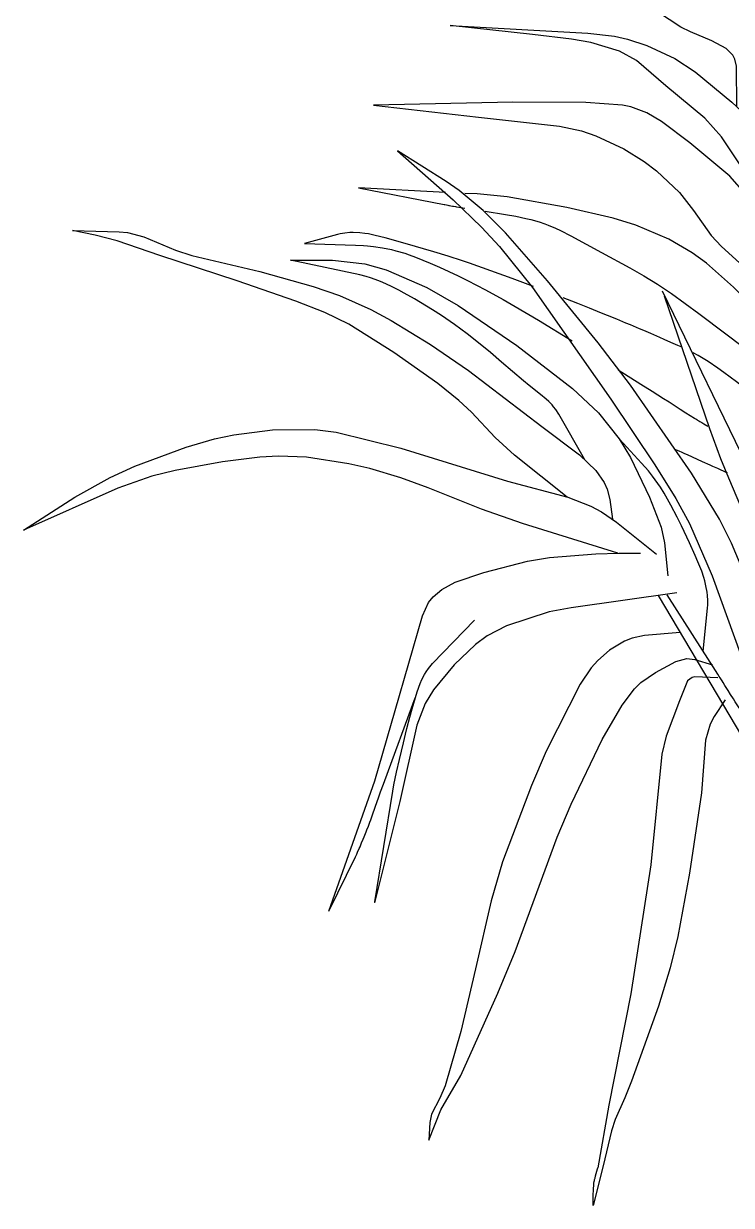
# Model space of a CAD drawing. Extents: x -537 to 919, y -2 to 1885.
# Drawn here: x -537 to -95, y 716 to 1455 of the extents above; entities that cross this region are included whole.
import ezdxf

# ---------------------------------------------------------------- set-up
doc = ezdxf.new("R2010")
doc.units = 0
doc.layers.get('0').update_dxf_attribs({"linetype": 'CONTINUOUS'})

msp = doc.modelspace()

# ---------------------------------------------------------------- linework, layer by layer
at = {"linetype": 'CONTINUOUS'}
for points in [[(-91.78, 1402.9), (-92.11, 1428.23), (-92.95, 1432.54), (-94.29, 1435.02), (-98.49, 1439.18), (-107.4, 1444.04), (-120.82, 1449.58), (-126.77, 1452.66), (-156.66, 1472.4), (-172.67, 1479.9), (-233.55, 1500.57)], [(-29.1, 1291.89), (-52.77, 1310.79), (-60.55, 1319.69), (-68.36, 1333.9), (-72.44, 1340.85), (-101.48, 1384.07), (-111.84, 1395.78), (-136.13, 1416.02), (-154.58, 1431.7), (-165.17, 1437.62), (-183.01, 1443.04), (-195.1, 1445.18), (-219.5, 1447.96), (-271.02, 1453.6)], [(-271.02, 1453.6), (-184.84, 1448.9), (-168.23, 1446.88), (-160.05, 1445.02), (-147.99, 1441.17), (-130.51, 1432.93), (-117.8, 1424.66), (-94.92, 1405.68), (-73.93, 1386.15), (-64.01, 1375.62), (-54.07, 1362.71), (-48.4, 1353.54), (-38.72, 1334.28), (-37.09, 1327.02), (-35.97, 1317.05), (-34.03, 1312.67), (-28.76, 1305.11)], [(-29.71, 1268.47), (-53.7, 1301.39), (-85.55, 1347.43), (-96.1, 1359.52), (-121.15, 1380.31), (-138.82, 1393.66), (-148.13, 1399.11), (-158.05, 1402.82), (-163.3, 1403.8), (-186.09, 1405.62), (-231.68, 1405.68), (-318.79, 1403.8)], [(-318.79, 1403.8), (-253.22, 1396.29), (-202.64, 1390.65), (-188.79, 1387.83), (-179.82, 1384.78), (-162.36, 1376.56), (-149.7, 1368.7), (-141.94, 1362.77), (-127.7, 1349.31), (-118.84, 1338.02), (-107.85, 1322.47), (-101.48, 1315.49), (-63.07, 1280.72), (-30.12, 1252.53)], [(-73.19, 1008.65), (-74.61, 1058.5), (-76.27, 1074.88), (-78.55, 1085.65), (-85.26, 1106.92), (-95.15, 1130.25), (-102.73, 1145.12), (-120.04, 1173.86), (-158.24, 1228.86), (-178.36, 1255.36), (-210.21, 1294.2), (-236.33, 1324.16), (-250.23, 1338.12), (-265.29, 1350.63), (-273.39, 1356.15), (-303.92, 1375.38)], [(-303.92, 1375.38), (-269.13, 1344.76), (-251.31, 1327.71), (-240.15, 1315.59), (-219.44, 1289.93), (-170.45, 1220.14), (-143.05, 1179.16), (-129.98, 1158.19), (-121.46, 1142.51), (-107.26, 1109.77), (-88.81, 1059.21), (-80.32, 1037.61), (-78.87, 1026.46), (-79.76, 1010.13)], [(-273.82, 1349.37), (-328.16, 1352.13)], [(-328.16, 1352.13), (-274.77, 1341.79), (-274.29, 1341.7), (-273.33, 1341.52), (-272.36, 1341.34), (-271.72, 1341.22), (-271.29, 1341.15), (-270.44, 1340.99), (-269.48, 1340.83), (-268.83, 1340.71), (-267.55, 1340.49), (-266.9, 1340.38), (-265.62, 1340.17), (-261.76, 1339.53)], [(-29.09, 1212.8), (-49.96, 1242.2), (-63.46, 1259.08), (-93.98, 1290.12), (-110.69, 1305.04), (-119.65, 1311.66), (-134.26, 1320.18), (-155.01, 1328.85), (-169.12, 1333.3), (-197.96, 1339.91), (-235.33, 1346.53), (-254.16, 1348.37), (-261.74, 1348.75)], [(-249.02, 1337.56), (-236.27, 1335.58), (-229.92, 1334.47), (-223.59, 1333.15), (-220.44, 1332.4), (-215.23, 1330.89), (-211.84, 1329.71), (-209.6, 1328.85), (-205.18, 1326.99), (-201.91, 1325.47), (-195.46, 1322.22), (-176.41, 1311.73), (-158.64, 1302.16), (-149.87, 1297.21), (-141.28, 1291.96), (-137.07, 1289.18), (-132.7, 1286.17), (-124.07, 1280.03), (-115.55, 1273.77), (-98.67, 1260.99), (-88.4, 1253.37)], [(-197.74, 1159), (-230.79, 1185.25), (-242.72, 1196.25), (-257.67, 1212), (-265.58, 1219.43), (-278.62, 1229.98), (-306.05, 1249.34), (-334.36, 1267.02), (-349.36, 1274.26), (-367.43, 1281.4), (-404.02, 1294.2), (-452.3, 1309.87), (-479.1, 1319.08), (-492.77, 1322.68), (-506.96, 1325.53)], [(-506.96, 1325.53), (-477.86, 1324.82), (-472.61, 1324.33), (-462.42, 1321.63), (-442.54, 1313.27), (-432.42, 1309.87), (-389.82, 1299.9), (-356.54, 1290.57), (-340.13, 1284.94), (-320.45, 1276.25), (-307.86, 1269.41), (-283.33, 1254.32), (-259.46, 1238.15), (-213.76, 1203.05), (-190.16, 1185.39), (-179.81, 1175.51), (-174.67, 1168.08), (-172.83, 1164.03), (-171.16, 1157.48), (-169.48, 1145.22)], [(-218.88, 1290.53), (-232.18, 1295.46), (-258.84, 1305.15), (-263.25, 1306.7), (-272.12, 1309.6), (-281.06, 1312.28), (-299.12, 1317.37), (-311.55, 1320.94), (-317.86, 1322.53), (-322.07, 1323.37), (-324.18, 1323.7), (-327.33, 1324.06), (-331.5, 1324.25), (-333.58, 1324.2), (-336.68, 1323.92), (-339.75, 1323.38), (-341.27, 1323), (-361.88, 1317.37)], [(-361.88, 1317.37), (-330.03, 1316.43), (-325.01, 1316.18), (-322.5, 1315.98), (-318.75, 1315.58), (-313.15, 1314.74), (-307.59, 1313.62), (-304.83, 1312.94), (-299.34, 1311.35), (-296.62, 1310.44), (-292.56, 1308.91), (-283.54, 1305.15), (-277.61, 1302.55), (-265.95, 1297.13), (-260.21, 1294.31), (-248.88, 1288.48), (-237.72, 1282.38), (-230.35, 1278.17), (-215.75, 1269.45), (-194.71, 1256.52)], [(-186.98, 1182.7), (-203.11, 1210.89), (-204.93, 1213.68), (-206.3, 1215.42), (-207.27, 1216.53), (-209.34, 1218.65), (-210.99, 1220.17), (-214.45, 1223.08), (-221.63, 1228.67), (-225.12, 1231.54), (-238.87, 1243.39), (-245.81, 1249.24), (-256.35, 1257.88), (-260.25, 1260.94), (-268.21, 1266.8), (-276.37, 1272.36), (-281.92, 1275.93), (-293.27, 1282.81), (-299.73, 1286.5), (-302.99, 1288.28), (-307.94, 1290.8), (-312.98, 1293.1), (-315.53, 1294.14), (-320.71, 1295.99), (-323.34, 1296.77), (-327.35, 1297.76), (-370.65, 1307.02)], [(-370.65, 1307.02), (-344.39, 1307.02), (-324.18, 1304.76), (-311.01, 1301.08), (-285.46, 1289.93), (-265.91, 1278.72), (-229.38, 1253.61), (-194.47, 1226.86), (-178.26, 1211.6), (-165.32, 1195.43), (-158.22, 1183.77), (-146.31, 1158.9), (-139.04, 1140.14), (-137.08, 1130.42), (-134.95, 1109.77)], [(-138.5, 1287.79), (-82.42, 1172.43), (-76.65, 1160.23), (-73.88, 1154.04), (-69.91, 1144.64), (-66.2, 1135.13), (-64.46, 1130.34), (-61.26, 1120.67), (-59.81, 1115.8), (-57.84, 1108.46), (-56.3, 1101.89), (-55.62, 1098.59), (-54.71, 1093.63), (-53.61, 1086.15), (-52.85, 1078.65), (-52.6, 1074.88), (-52.34, 1068.79), (-52.25, 1064.73), (-52.23, 1056.61), (-52.54, 1044.41), (-52.94, 1036.28), (-54.02, 1020.05), (-57.49, 973.39)], [(-126.67, 1252.81), (-128.76, 1253.77), (-132.96, 1255.67), (-137.16, 1257.54), (-139.97, 1258.77), (-145.6, 1261.21), (-149.83, 1263.02), (-152.66, 1264.21), (-158.32, 1266.58), (-161.16, 1267.75), (-166.83, 1270.08), (-172.52, 1272.39), (-176.31, 1273.92), (-183.91, 1276.97), (-191.19, 1279.87), (-194.83, 1281.31), (-200.31, 1283.46)], [(-62.25, 981.34), (-58.99, 1037.14), (-58.85, 1040.2), (-58.81, 1046.31), (-59.07, 1052.41), (-59.4, 1056.47), (-60.4, 1064.58), (-61.42, 1070.63), (-62.22, 1074.66), (-64.07, 1082.69), (-65.12, 1086.69), (-67.39, 1094.67), (-69.89, 1102.6), (-71.64, 1107.86), (-75.32, 1118.32), (-78.85, 1127.76), (-81.31, 1133.99), (-86.39, 1146.31), (-96.76, 1170.74), (-101.77, 1182.99), (-106.48, 1195.37), (-108.68, 1201.63), (-136.96, 1284.62)], [(-19.43, 1146.68), (-63.07, 1204.62), (-65.79, 1208.01), (-67.71, 1210.17), (-71.77, 1214.31), (-73.89, 1216.29), (-78.28, 1220.11), (-82.82, 1223.79), (-92.11, 1230.93), (-99.85, 1236.76), (-103.75, 1239.6), (-109.72, 1243.67), (-115.88, 1247.42), (-119.05, 1249.15)], [(-165.86, 1238.49), (-151.78, 1229.56), (-144.74, 1225.09), (-137.71, 1220.63), (-134.19, 1218.4), (-127.14, 1213.94), (-123.62, 1211.72), (-118.34, 1208.38), (-118.03, 1208.19), (-117.41, 1207.8), (-116.79, 1207.41), (-116.38, 1207.15), (-115.55, 1206.64), (-114.93, 1206.26), (-113.68, 1205.5), (-112.43, 1204.74), (-109.94, 1203.23)], [(-537.49, 1138.25), (-505.55, 1158.9), (-483.48, 1171.29), (-468.07, 1178.25), (-435.97, 1190.24), (-418.15, 1195.4), (-406.18, 1197.89), (-382.01, 1200.92), (-355.43, 1201.26), (-342.26, 1199.49), (-301.79, 1189.52), (-235.06, 1168.87), (-197.43, 1158.9), (-183.12, 1153.34), (-176.34, 1149.73), (-166.9, 1143.24), (-142.05, 1123.3)], [(-112.75, 1062.5), (-110.1, 1089.83), (-109.99, 1091.38), (-109.93, 1094.47), (-110.11, 1097.54), (-110.35, 1099.58), (-111.08, 1103.63), (-111.83, 1106.65), (-112.41, 1108.66), (-113.75, 1112.66), (-116.11, 1118.61), (-117.84, 1122.56), (-121.46, 1130.42), (-126.48, 1141.11), (-129.04, 1146.35), (-133.04, 1154.04), (-137.3, 1161.48), (-139.57, 1165.09), (-142.76, 1169.78), (-144.44, 1172.07), (-147.06, 1175.42), (-151.28, 1180.27), (-165.16, 1195.2)], [(-166.18, 1124.01), (-225.83, 1142.53), (-251.26, 1151.51), (-284.76, 1164.77), (-301.79, 1171.01), (-321.18, 1176.81), (-334.28, 1179.82), (-360.72, 1183.83), (-378.19, 1184.53), (-389.91, 1183.98), (-413.25, 1180.98), (-442.89, 1175.59), (-457.47, 1172.07), (-478.57, 1164.6), (-537.49, 1138.25)], [(-97.7, 1174.09), (-98.89, 1174.63), (-100.48, 1175.34), (-101.27, 1175.7), (-103.65, 1176.77), (-106.82, 1178.19), (-108.41, 1178.91), (-113.17, 1181.05), (-119.52, 1183.9), (-122.69, 1185.33), (-124.28, 1186.04), (-126.39, 1186.99), (-127.45, 1187.47), (-129.83, 1188.54)], [(-346.81, 900.31), (-318.12, 981.6), (-305.34, 1025.74), (-288.3, 1084.85), (-284.46, 1093.04), (-281.6, 1096.64), (-276.23, 1101.23), (-267.76, 1105.93), (-249.96, 1111.91), (-222.66, 1118.89), (-208.79, 1121.16), (-179.93, 1123.63), (-165.48, 1124.01), (-151.99, 1124.01)], [(-129.27, 1099.09), (-195.3, 1089.83), (-209.01, 1087.2), (-235.76, 1078.44), (-247.8, 1072.2), (-255.08, 1066.96), (-268.42, 1054.23), (-281.34, 1038.49), (-286.53, 1030.12), (-291.85, 1016.49), (-302.5, 968.78), (-318.14, 905.48)], [(-140.98, 1097.48), (-88.27, 1008.69)], [(-79.88, 1010.33), (-81.94, 1013.68), (-82.98, 1015.35), (-84.54, 1017.86), (-86.09, 1020.37), (-86.87, 1021.62), (-88.43, 1024.13), (-89.21, 1025.38), (-90.39, 1027.26), (-91.95, 1029.76), (-92.74, 1031.01), (-93.91, 1032.89), (-95.68, 1035.7), (-97.26, 1038.2), (-98.05, 1039.45), (-99.23, 1041.32), (-100.42, 1043.19), (-101.01, 1044.12), (-102.2, 1045.99), (-102.8, 1046.92), (-103.69, 1048.32), (-135.38, 1097.9)], [(-318, 906.02), (-306.76, 975.19), (-306.07, 979.18), (-304.48, 987.12), (-302.7, 995.02), (-300.19, 1005.53), (-298.95, 1010.79), (-298.07, 1014.37), (-296.11, 1021.47), (-294.67, 1026.74), (-292.7, 1033.85), (-291.61, 1037.38), (-289.71, 1042.52), (-288.61, 1045), (-286.95, 1048.17), (-286.03, 1049.7), (-284.51, 1051.89), (-282.83, 1053.96), (-281.91, 1054.94), (-255.64, 1082)], [(-127.31, 1074.45), (-149.51, 1072.49), (-157.16, 1070.91), (-162.03, 1068.96), (-171.31, 1063.28), (-178.59, 1056.95), (-182.73, 1052.32), (-189.66, 1042), (-210.95, 1000.25), (-220.06, 978.72), (-238.23, 931.16), (-245.29, 906.81), (-255.04, 864.24), (-264.22, 825.12), (-273.97, 791.17), (-277.48, 783.52), (-282.59, 773.5), (-283.72, 768.16), (-284.3, 757.23)], [(-284.29, 757.26), (-276.84, 776.22), (-264.22, 797.5), (-241.08, 849.02), (-230.38, 875.16), (-204, 946.5), (-195.25, 967.09), (-175.89, 1007.48), (-163.43, 1029.02), (-155.82, 1039.12), (-151.87, 1043.09), (-142.63, 1049.47), (-129.87, 1056.32), (-123.13, 1058.11), (-117.97, 1057.53), (-107.07, 1054.08)], [(-103.63, 1046.02), (-117.97, 1046.6), (-119.79, 1046.33), (-122.63, 1044.08), (-127.72, 1031.64), (-136.06, 1009.63), (-138.61, 998.27), (-145.5, 929.24), (-158.11, 848.7), (-171.88, 779.09), (-178.76, 739.97)], [(-346.81, 900.31), (-330.18, 934.25), (-329.36, 935.95), (-328.82, 937.1), (-327.77, 939.39), (-327.26, 940.54), (-326.25, 942.86), (-325.28, 945.19), (-324.64, 946.75), (-323.4, 949.88), (-322.94, 951.05), (-322.05, 953.42), (-321.16, 955.79), (-320.58, 957.37), (-319.44, 960.54), (-317.75, 965.31), (-315.52, 971.68), (-314.4, 974.86), (-312.7, 979.62), (-311.83, 982), (-292.79, 1033.57)], [(-99.04, 1032.22), (-105.92, 1021.86), (-108.46, 1017.2), (-111.43, 1007.04), (-113.95, 974.11), (-121.41, 924.06), (-128.69, 884.43), (-133.45, 864.81), (-140.65, 840.92), (-157.54, 794.05), (-161.87, 783.73), (-167.81, 770.05), (-170.16, 762.99), (-175.32, 741.12), (-181.63, 716.45)], [(-181.63, 716.45), (-181.58, 717.98), (-181.56, 719.01), (-181.53, 721.06), (-181.5, 723.8), (-181.46, 725.16), (-181.4, 726.53), (-181.36, 727.21), (-181.25, 728.56), (-181.18, 729.24), (-181.06, 730.25), (-180.88, 731.34), (-180.75, 732.07), (-180.65, 732.55), (-180.43, 733.51), (-180.07, 734.95), (-179.31, 737.82), (-178.94, 739.25), (-178.76, 739.97)]]:
    msp.add_lwpolyline(points, dxfattribs=at)

doc.saveas('drawing.dxf')
